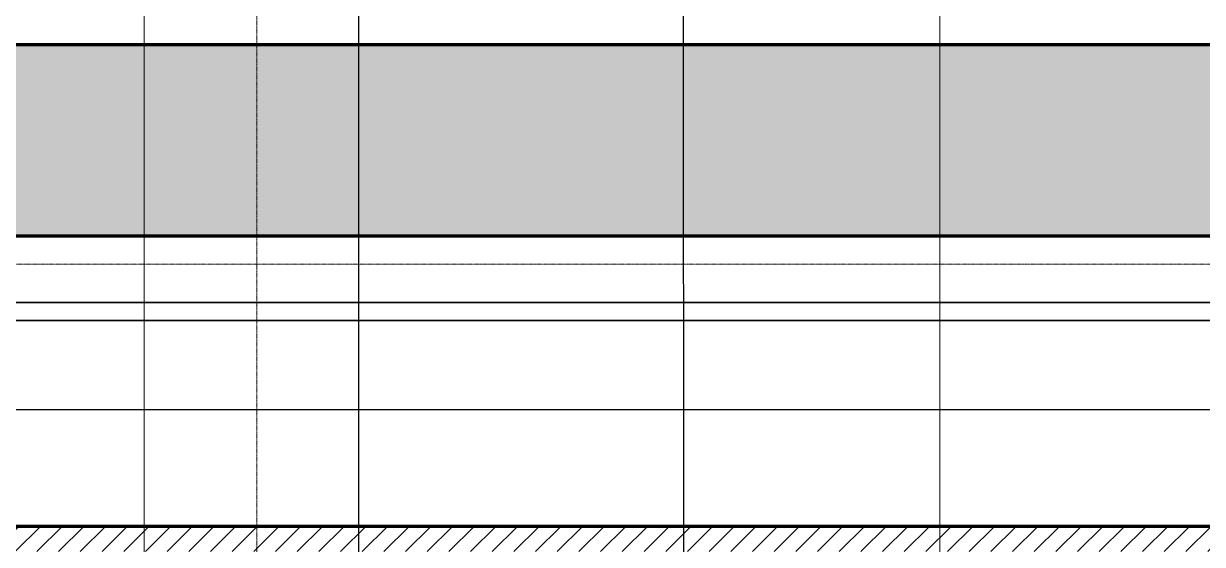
# Model space of a CAD drawing. Header units: millimetres. Extents: x -794334 to -714814, y -17806 to 22403.
# Drawn here: x -757909 to -748681, y 10000 to 14077 of the extents above; entities that cross this region are included whole.
import ezdxf

# ---------------------------------------------------------------- set-up
doc = ezdxf.new("R2010")
doc.units = ezdxf.units.MM
doc.linetypes.add('DPA_Grid _ Level 100', pattern=[10, 5.5, -1.6, 1.3, -1.6])
for name, color, linetype, lineweight in [('A-ANNO-NOTE', 3, 'Continuous', 25), ('A-FLOR-E', 2, 'Continuous', 35), ('A-WALL', 5, 'Continuous', 35), ('A-WALL-PATT', 1, 'Continuous', 35), ('G-ANNO-TEXT', 3, 'Continuous', 9), ('S-GRID', 251, 'Continuous', 9), ('WALL-E', 2, 'Continuous', 35)]:
    doc.layers.add(name, color=color, linetype=linetype, lineweight=lineweight)

# ---------------------------------------------------------------- blocks, each defined once
blk = doc.blocks.new('*U804')
at = {"layer": 'S-GRID', "linetype": 'DPA_Grid _ Level 100'}
for p, q in [((22800, -21385.5), (22800, 16671.4)), ((57942.9, 8615), (-14128.9, 8615))]:
    blk.add_line(p, q, dxfattribs=at)

msp = doc.modelspace()

# ---------------------------------------------------------------- hatches: boundary and pattern name
at = {"layer": 'A-WALL-PATT', "lineweight": 9}
h = msp.add_hatch(dxfattribs=at)
h.set_pattern_fill('FP_1', color=256, style=0, pattern_type=2)
h.set_pattern_definition([(50, (0, 0), (728.7365, -63.7558), [76.2, -838.2]), (355, (0, 0), (-140.9716, 764.2276), [60.96, -670.56]), (100.451, (60.7, -5.3), (587.77, 700.46675), [64.76, -712.36]), (46.184, (0, 203.2), (1084.3162, -168.171), [114.3, -1257.3]), (96.636, (90.4, 189.2), (949.6099, 989.7098), [97.14, -1068.54]), (351.184, (0, 203.2), (949.6206, 989.7012), [91.44, -1005.84]), (21, (101.6, 152.4), (606.45787, -409.06057), [76.2, -838.2]), (326, (101.6, 152.4), (247.20834, 736.7529), [60.96, -670.56]), (71.451, (152.14, 118.3), (853.66825, 327.6855), [64.76, -712.36]), (37.5, (0, 0), (12.35469, 338.22012), [33.528, -628.904, 33.528, -647.192, -673.1]), (37.5, (0, 0), (12.35469, 338.22012), [-1343.152, 33.528, -639.572]), (7.5, (0, 0), (267.27887, 400.72213), [33.528, -354.584, 33.528, -613.664, -256.54]), (7.5, (0, 0), (267.27887, 400.72213), [-1035.304, 33.528, -223.012]), (327.5, (-226.57, 0), (542.36333, -22.91534), [33.528, -220.472, 33.528, -758.952, -1051.56]), (327.5, (-226.57, 0), (542.36333, -22.91534), [-1046.48, 33.528, -1018.032]), (317.5, (-328.17, 0), (592.51696, 101.7071), [33.528, -296.672, 33.528, -492.76, -746.76]), (317.5, (-328.17, 0), (592.51696, 101.7071), [-856.488, 33.528, -713.232])])
h.paths.add_polyline_path([(-743521.2, 12414), (-743521.2, 13914), (-790483.7, 13914), (-790483.7, 12414), (-745021.2, 12414)])
h = msp.add_hatch(dxfattribs=at)
h.set_pattern_fill('FP_2', color=256, style=0, pattern_type=2)
h.set_pattern_definition([(45, (0, 0), (-84.852814, 84.852814), [])])
h.paths.add_polyline_path([(-745742.2, 9944), (-745742.2, 10144), (-783082.2, 10144), (-783082.2, 9944), (-747042.9, 9944)])

# ---------------------------------------------------------------- linework, layer by layer
msp.add_xline((-738491, 11057), (1, 0))
at = {"layer": 'A-ANNO-NOTE'}
for p, q in [((-755283.6, 9632.9), (-755283.6, 16437.9)), ((-752741.9, 8867.9), (-752742.4, 16320.8))]:
    msp.add_line(p, q, dxfattribs=at)
at = {"layer": 'A-FLOR-E'}
for p, q in [((-783082.4, 11754), (-745681.2, 11754)), ((-745681.2, 11754), (-783082.4, 11754))]:
    msp.add_line(p, q, dxfattribs=at)
at = {"layer": 'A-WALL', "color": 7, "lineweight": 70}
for p, q in [((-790483.7, 13914), (-743521.2, 13914)), ((-745021.2, 12414), (-790483.7, 12414)), ((-783082.2, 10144), (-745742.2, 10144))]:
    msp.add_line(p, q, dxfattribs=at)
at = {"layer": 'G-ANNO-TEXT', "color": 10}
for p, q in [((-756964, 9594.9), (-756964, 16487.5)), ((-750737.9, 8894.5), (-750737.9, 16370.4))]:
    msp.add_line(p, q, dxfattribs=at)
at = {"layer": 'WALL-E'}
for p, q in [((-783082.4, 11894), (-745541.2, 11894)), ((-745541.2, 11894), (-783082.4, 11894)), ((-783082.4, 11754), (-745681.2, 11754)), ((-745681.2, 11754), (-783082.4, 11754))]:
    msp.add_line(p, q, dxfattribs=at)

# ---------------------------------------------------------------- block references
msp.add_blockref('*U804', (-778882.4, 3579))

doc.saveas('drawing.dxf')
